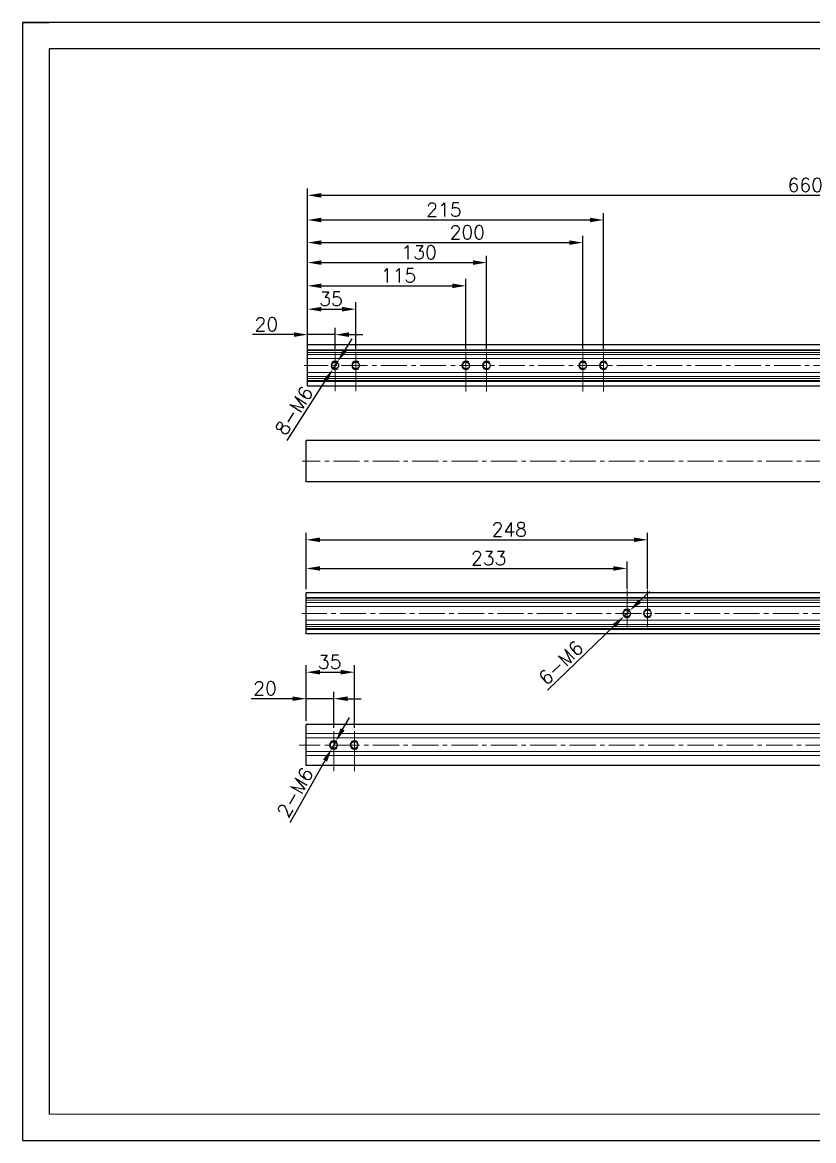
# Model space of a CAD drawing. Header units: millimetres. Extents: x -30327 to 34858, y 4015 to 75103.
# Drawn here: x 16590 to 17165, y 60062 to 60875 of the extents above; entities that cross this region are included whole.
import ezdxf

# ---------------------------------------------------------------- set-up
doc = ezdxf.new("R2010")
doc.units = ezdxf.units.MM
doc.linetypes.add('CENTER2', pattern=[28.575, 19.05, -3.175, 3.175, -3.175])
doc.layers.add('A-TITLEBLOCK', color=7, linetype='Continuous', lineweight=18)
for name, color, linetype in [('print', 30, 'Continuous'), ('red', 1, 'CENTER2'), ('yellow', 2, 'Continuous')]:
    doc.layers.add(name, color=color, linetype=linetype)
doc.styles.add('GB', font='GBENOR.SHX', dxfattribs={"bigfont": 'gbcbig.shx'})
doc.styles.get("Standard").update_dxf_attribs({"font": 'txt', "bigfont": 'gbcbig.shx'})
doc.dimstyles.new('1-4', dxfattribs={"dimscale": 4, "dimtxt": 2.5, "dimasz": 2.5, "dimexe": 1.25, "dimexo": 0.625, "dimtad": 1, "dimdsep": 46, "dimtxsty": 'Standard', "dimcen": 2.5, "dimadec": 0, "dimazin": 0, "dimtfac": 1, "dimtmove": 0, "dimatfit": 3, "dimfxl": 0, "dimarcsym": 0})

# ---------------------------------------------------------------- blocks, each defined once
blk = doc.blocks.new('*D212')
at = {"layer": 'Defpoints', "color": 0, "transparency": 16777216}
for p in [(17457.73, 60749.17), (17457.73, 60625.48), (16797.73, 60610.48)]:
    blk.add_point(p, dxfattribs=at)
at = {"layer": 'yellow', "color": 0, "lineweight": -2, "transparency": 16777216}
for p, q in [((16797.73, 60612.98), (16797.73, 60754.17)), ((17457.73, 60627.98), (17457.73, 60754.17)), ((16807.73, 60749.17), (17447.73, 60749.17))]:
    blk.add_line(p, q, dxfattribs=at)
at = {"layer": 'yellow', "color": 0, "transparency": 16777216}
for points in [[(16807.73, 60750.84), (16807.73, 60747.5), (16797.73, 60749.17)], [(17447.73, 60750.84), (17447.73, 60747.5), (17457.73, 60749.17)]]:
    blk.add_solid(points, dxfattribs=at)
at = {"layer": 'yellow', "color": 0, "lineweight": 9, "transparency": 16777216, "insert": (17159.23, 60756.67), "char_height": 10, "attachment_point": 5}
blk.add_mtext('660', dxfattribs=at)
blk = doc.blocks.new('*D213')
at = {"layer": 'Defpoints', "color": 0, "transparency": 16777216}
for p in [(16815.26, 60347), (16818.21, 60352.23)]:
    blk.add_point(p, dxfattribs=at)
at = {"layer": 'yellow', "color": 0, "lineweight": -2, "transparency": 16777216}
for p, q in [((16823.12, 60360.94), (16828.04, 60369.65)), ((16818.21, 60352.23), (16815.26, 60347)), ((16784.95, 60293.3), (16810.34, 60338.3))]:
    blk.add_line(p, q, dxfattribs=at)
at = {"layer": 'yellow', "color": 0, "transparency": 16777216}
for points in [[(16821.67, 60361.76), (16824.58, 60360.12), (16818.21, 60352.23)], [(16808.89, 60339.12), (16811.79, 60337.48), (16815.26, 60347)]]:
    blk.add_solid(points, dxfattribs=at)
at = {"layer": 'yellow', "color": 0, "lineweight": 9, "transparency": 16777216, "insert": (16788.66, 60315.13), "char_height": 10, "attachment_point": 5, "rotation": 60.55734}
blk.add_mtext('2-M6', dxfattribs=at)
blk = doc.blocks.new('*D214')
at = {"layer": 'Defpoints', "color": 0, "transparency": 16777216}
for p in [(16816.73, 60383.28), (16796.73, 60364.62), (16816.73, 60359.62)]:
    blk.add_point(p, dxfattribs=at)
at = {"layer": 'yellow', "color": 0, "lineweight": -2, "transparency": 16777216}
for p, q in [((16796.73, 60367.12), (16796.73, 60388.28)), ((16816.73, 60362.12), (16816.73, 60388.28)), ((16786.73, 60383.28), (16756.73, 60383.28)), ((16816.73, 60383.28), (16796.73, 60383.28)), ((16826.73, 60383.28), (16836.73, 60383.28))]:
    blk.add_line(p, q, dxfattribs=at)
at = {"layer": 'yellow', "color": 0, "transparency": 16777216}
for points in [[(16786.73, 60384.94), (16786.73, 60381.61), (16796.73, 60383.28)], [(16826.73, 60384.94), (16826.73, 60381.61), (16816.73, 60383.28)]]:
    blk.add_solid(points, dxfattribs=at)
at = {"layer": 'yellow', "color": 0, "lineweight": 9, "transparency": 16777216, "insert": (16766.73, 60390.78), "char_height": 10, "attachment_point": 5}
blk.add_mtext('20', dxfattribs=at)
blk = doc.blocks.new('*D215')
at = {"layer": 'Defpoints', "color": 0, "transparency": 16777216}
for p in [(16817.73, 60647.91), (16797.73, 60640.48), (16817.73, 60634.98)]:
    blk.add_point(p, dxfattribs=at)
at = {"layer": 'yellow', "color": 0, "lineweight": -2, "transparency": 16777216}
for p, q in [((16787.73, 60647.91), (16757.73, 60647.91)), ((16797.73, 60642.98), (16797.73, 60652.91)), ((16817.73, 60647.91), (16797.73, 60647.91)), ((16817.73, 60637.48), (16817.73, 60652.91)), ((16827.73, 60647.91), (16837.73, 60647.91))]:
    blk.add_line(p, q, dxfattribs=at)
at = {"layer": 'yellow', "color": 0, "transparency": 16777216}
for points in [[(16787.73, 60649.58), (16787.73, 60646.24), (16797.73, 60647.91)], [(16827.73, 60649.58), (16827.73, 60646.24), (16817.73, 60647.91)]]:
    blk.add_solid(points, dxfattribs=at)
at = {"layer": 'yellow', "color": 0, "lineweight": 9, "transparency": 16777216, "insert": (16767.73, 60655.41), "char_height": 10, "attachment_point": 5}
blk.add_mtext('20', dxfattribs=at)
blk = doc.blocks.new('*D216')
at = {"layer": 'Defpoints', "color": 0, "transparency": 16777216}
for p in [(16816.12, 60622.95), (16819.35, 60628.01)]:
    blk.add_point(p, dxfattribs=at)
at = {"layer": 'yellow', "color": 0, "lineweight": -2, "transparency": 16777216}
for p, q in [((16824.74, 60636.43), (16830.13, 60644.85)), ((16819.35, 60628.01), (16816.12, 60622.95)), ((16782.89, 60571.01), (16810.73, 60614.53))]:
    blk.add_line(p, q, dxfattribs=at)
at = {"layer": 'yellow', "color": 0, "transparency": 16777216}
for points in [[(16823.34, 60637.33), (16826.14, 60635.53), (16819.35, 60628.01)], [(16809.33, 60615.43), (16812.13, 60613.63), (16816.12, 60622.95)]]:
    blk.add_solid(points, dxfattribs=at)
at = {"layer": 'yellow', "color": 0, "lineweight": 9, "transparency": 16777216, "insert": (16787.8, 60592.6), "char_height": 10, "attachment_point": 5, "rotation": 57.39309}
blk.add_mtext('8-M6', dxfattribs=at)
blk = doc.blocks.new('*D217')
at = {"layer": 'Defpoints', "color": 0, "transparency": 16777216}
for p in [(17031.89, 60447.39), (17027.58, 60443.22)]:
    blk.add_point(p, dxfattribs=at)
at = {"layer": 'yellow', "color": 0, "lineweight": -2, "transparency": 16777216}
for p, q in [((17039.09, 60454.33), (17046.28, 60461.28)), ((17031.89, 60447.39), (17027.58, 60443.22)), ((16971.88, 60389.47), (17020.38, 60436.28))]:
    blk.add_line(p, q, dxfattribs=at)
at = {"layer": 'yellow', "color": 0, "transparency": 16777216}
for points in [[(17037.93, 60455.53), (17040.25, 60453.13), (17031.89, 60447.39)], [(17019.22, 60437.48), (17021.54, 60435.08), (17027.58, 60443.22)]]:
    blk.add_solid(points, dxfattribs=at)
at = {"layer": 'yellow', "color": 0, "lineweight": 9, "transparency": 16777216, "insert": (16981.66, 60409.33), "char_height": 10, "attachment_point": 5, "rotation": 43.9833}
blk.add_mtext('6-M6', dxfattribs=at)
blk = doc.blocks.new('*D218')
at = {"layer": 'Defpoints', "color": 0, "transparency": 16777216}
for p in [(16927.73, 60700.25), (16797.73, 60640.48), (16927.73, 60634.98)]:
    blk.add_point(p, dxfattribs=at)
at = {"layer": 'yellow', "color": 0, "lineweight": -2, "transparency": 16777216}
for p, q in [((16797.73, 60642.98), (16797.73, 60705.25)), ((16927.73, 60637.48), (16927.73, 60705.25)), ((16807.73, 60700.25), (16917.73, 60700.25))]:
    blk.add_line(p, q, dxfattribs=at)
at = {"layer": 'yellow', "color": 0, "transparency": 16777216}
for points in [[(16807.73, 60701.92), (16807.73, 60698.58), (16797.73, 60700.25)], [(16917.73, 60701.92), (16917.73, 60698.58), (16927.73, 60700.25)]]:
    blk.add_solid(points, dxfattribs=at)
at = {"layer": 'yellow', "color": 0, "lineweight": 9, "transparency": 16777216, "insert": (16878.73, 60707.75), "char_height": 10, "attachment_point": 5}
blk.add_mtext('130', dxfattribs=at)
blk = doc.blocks.new('*D219')
at = {"layer": 'Defpoints', "color": 0, "transparency": 16777216}
for p in [(16997.73, 60714.78), (16797.73, 60641.1), (16997.73, 60634.98)]:
    blk.add_point(p, dxfattribs=at)
at = {"layer": 'yellow', "color": 0, "lineweight": -2, "transparency": 16777216}
for p, q in [((16797.73, 60643.6), (16797.73, 60719.78)), ((16807.73, 60714.78), (16987.73, 60714.78)), ((16997.73, 60637.48), (16997.73, 60719.78))]:
    blk.add_line(p, q, dxfattribs=at)
at = {"layer": 'yellow', "color": 0, "transparency": 16777216}
for points in [[(16807.73, 60716.45), (16807.73, 60713.12), (16797.73, 60714.78)], [(16987.73, 60716.45), (16987.73, 60713.12), (16997.73, 60714.78)]]:
    blk.add_solid(points, dxfattribs=at)
at = {"layer": 'yellow', "color": 0, "lineweight": 9, "transparency": 16777216, "insert": (16913.73, 60722.28), "char_height": 10, "attachment_point": 5}
blk.add_mtext('200', dxfattribs=at)
blk = doc.blocks.new('*D220')
at = {"layer": 'Defpoints', "color": 0, "transparency": 16777216}
for p in [(17029.73, 60477.94), (16796.73, 60460.31), (17029.73, 60460.31)]:
    blk.add_point(p, dxfattribs=at)
at = {"layer": 'yellow', "color": 0, "lineweight": -2, "transparency": 16777216}
for p, q in [((16796.73, 60462.81), (16796.73, 60482.94)), ((16806.73, 60477.94), (17019.73, 60477.94)), ((17029.73, 60462.81), (17029.73, 60482.94))]:
    blk.add_line(p, q, dxfattribs=at)
at = {"layer": 'yellow', "color": 0, "transparency": 16777216}
for points in [[(16806.73, 60479.61), (16806.73, 60476.28), (16796.73, 60477.94)], [(17019.73, 60479.61), (17019.73, 60476.28), (17029.73, 60477.94)]]:
    blk.add_solid(points, dxfattribs=at)
at = {"layer": 'yellow', "color": 0, "lineweight": 9, "transparency": 16777216, "insert": (16929.23, 60485.44), "char_height": 10, "attachment_point": 5}
blk.add_mtext('233', dxfattribs=at)
blk = doc.blocks.new('*D466')
at = {"layer": 'Defpoints', "color": 0, "transparency": 16777216}
for p in [(16832.73, 60666.4), (16797.73, 60642.98), (16832.73, 60634.98)]:
    blk.add_point(p, dxfattribs=at)
at = {"layer": 'yellow', "color": 0, "lineweight": -2, "transparency": 16777216}
for p, q in [((16797.73, 60645.48), (16797.73, 60671.4)), ((16832.73, 60637.48), (16832.73, 60671.4)), ((16807.73, 60666.4), (16822.73, 60666.4))]:
    blk.add_line(p, q, dxfattribs=at)
at = {"layer": 'yellow', "color": 0, "transparency": 16777216}
for points in [[(16807.73, 60668.07), (16807.73, 60664.74), (16797.73, 60666.4)], [(16822.73, 60668.07), (16822.73, 60664.74), (16832.73, 60666.4)]]:
    blk.add_solid(points, dxfattribs=at)
at = {"layer": 'yellow', "color": 0, "lineweight": 9, "transparency": 16777216, "insert": (16814.73, 60673.9), "char_height": 10, "attachment_point": 5}
blk.add_mtext('35', dxfattribs=at)
blk = doc.blocks.new('*D467')
at = {"layer": 'Defpoints', "color": 0, "transparency": 16777216}
for p in [(16912.73, 60683.37), (16797.73, 60642.98), (16912.73, 60634.98)]:
    blk.add_point(p, dxfattribs=at)
at = {"layer": 'yellow', "color": 0, "lineweight": -2, "transparency": 16777216}
for p, q in [((16797.73, 60645.48), (16797.73, 60688.37)), ((16912.73, 60637.48), (16912.73, 60688.37)), ((16807.73, 60683.37), (16902.73, 60683.37))]:
    blk.add_line(p, q, dxfattribs=at)
at = {"layer": 'yellow', "color": 0, "transparency": 16777216}
for points in [[(16807.73, 60685.04), (16807.73, 60681.7), (16797.73, 60683.37)], [(16902.73, 60685.04), (16902.73, 60681.7), (16912.73, 60683.37)]]:
    blk.add_solid(points, dxfattribs=at)
at = {"layer": 'yellow', "color": 0, "lineweight": 9, "transparency": 16777216, "insert": (16863.73, 60690.87), "char_height": 10, "attachment_point": 5}
blk.add_mtext('115', dxfattribs=at)
blk = doc.blocks.new('*D468')
at = {"layer": 'Defpoints', "color": 0, "transparency": 16777216}
for p in [(17012.73, 60731.25), (16797.73, 60641.1), (17012.73, 60634.98)]:
    blk.add_point(p, dxfattribs=at)
at = {"layer": 'yellow', "color": 0, "lineweight": -2, "transparency": 16777216}
for p, q in [((16797.73, 60643.6), (16797.73, 60736.25)), ((17012.73, 60637.48), (17012.73, 60736.25)), ((16807.73, 60731.25), (17002.73, 60731.25))]:
    blk.add_line(p, q, dxfattribs=at)
at = {"layer": 'yellow', "color": 0, "transparency": 16777216}
for points in [[(16807.73, 60732.92), (16807.73, 60729.58), (16797.73, 60731.25)], [(17002.73, 60732.92), (17002.73, 60729.58), (17012.73, 60731.25)]]:
    blk.add_solid(points, dxfattribs=at)
at = {"layer": 'yellow', "color": 0, "lineweight": 9, "transparency": 16777216, "insert": (16896.73, 60738.75), "char_height": 10, "attachment_point": 5}
blk.add_mtext('215', dxfattribs=at)
blk = doc.blocks.new('*D471')
at = {"layer": 'Defpoints', "color": 0, "transparency": 16777216}
for p in [(17044.73, 60498.78), (16796.73, 60462.81), (17044.73, 60460.31)]:
    blk.add_point(p, dxfattribs=at)
at = {"layer": 'yellow', "color": 0, "lineweight": -2, "transparency": 16777216}
for p, q in [((16796.73, 60465.31), (16796.73, 60503.78)), ((17044.73, 60462.81), (17044.73, 60503.78)), ((16806.73, 60498.78), (17034.73, 60498.78))]:
    blk.add_line(p, q, dxfattribs=at)
at = {"layer": 'yellow', "color": 0, "transparency": 16777216}
for points in [[(16806.73, 60500.44), (16806.73, 60497.11), (16796.73, 60498.78)], [(17034.73, 60500.44), (17034.73, 60497.11), (17044.73, 60498.78)]]:
    blk.add_solid(points, dxfattribs=at)
at = {"layer": 'yellow', "color": 0, "lineweight": 9, "transparency": 16777216, "insert": (16944.23, 60506.28), "char_height": 10, "attachment_point": 5}
blk.add_mtext('248', dxfattribs=at)
blk = doc.blocks.new('*D472')
at = {"layer": 'Defpoints', "color": 0, "transparency": 16777216}
for p in [(16831.73, 60402.53), (16796.73, 60364.62), (16831.73, 60359.62)]:
    blk.add_point(p, dxfattribs=at)
at = {"layer": 'yellow', "color": 0, "lineweight": -2, "transparency": 16777216}
for p, q in [((16796.73, 60367.12), (16796.73, 60407.53)), ((16831.73, 60362.12), (16831.73, 60407.53)), ((16806.73, 60402.53), (16821.73, 60402.53))]:
    blk.add_line(p, q, dxfattribs=at)
at = {"layer": 'yellow', "color": 0, "transparency": 16777216}
for points in [[(16806.73, 60404.19), (16806.73, 60400.86), (16796.73, 60402.53)], [(16821.73, 60404.19), (16821.73, 60400.86), (16831.73, 60402.53)]]:
    blk.add_solid(points, dxfattribs=at)
at = {"layer": 'yellow', "color": 0, "lineweight": 9, "transparency": 16777216, "insert": (16813.73, 60410.03), "char_height": 10, "attachment_point": 5}
blk.add_mtext('35', dxfattribs=at)
blk = doc.blocks.new('DT-A2-TITLE')
for p, q in [((594, 420), (0, 420)), ((0, 420), (0, 420)), ((0, 420), (0, 0)), ((0, 420), (10, 420)), ((10, 410), (10, 10)), ((584, 410), (10, 410))]:
    blk.add_line(p, q)
at = {"layer": 'A-TITLEBLOCK', "color": 7}
for p, q in [((10, 10), (584, 10)), ((0, 0), (594, 0))]:
    blk.add_line(p, q, dxfattribs=at)
at = {"style": 'GB'}
for tag, p, height in [('#设计', (451.96, 38.52), 3.5), ('#品名', (523.32, 37.95), 3.5), ('#审核', (451.99, 28.1), 3.5), ('#图号', (526.67, 27.2), 3.5), ('#材料说明', (442.15, 13.59), 3), ('#数量', (520.33, 14.51), 3.5), ('#版本', (552.92, 14.47), 3.5)]:
    blk.add_attdef(tag, p, '', height=height, dxfattribs=at)

msp = doc.modelspace()

# ---------------------------------------------------------------- linework, layer by layer
for p, q in [((17457.7347, 60640.4796), (16797.7347, 60640.4796)), ((16797.7347, 60610.4796), (16797.7347, 60640.4796)), ((17457.7347, 60610.4796), (16797.7347, 60610.4796)), ((17456.7336, 60570.8699), (16796.7336, 60570.8699)), ((16796.7336, 60540.8699), (16796.7336, 60570.8699)), ((17456.7336, 60540.8699), (16796.7336, 60540.8699)), ((17456.7336, 60460.3059), (16796.7336, 60460.3059)), ((16796.7336, 60430.3059), (16796.7336, 60460.3059)), ((17456.7336, 60430.3059), (16796.7336, 60430.3059)), ((17456.7336, 60364.6173), (16796.7336, 60364.6173)), ((16796.7336, 60334.6173), (16796.7336, 60364.6173)), ((16796.7336, 60334.6173), (16796.7336, 60364.6173)), ((17456.7336, 60334.6173), (16796.7336, 60334.6173))]:
    msp.add_line(p, q)
at = {"lineweight": 9}
for p, q in [((17457.7347, 60636.9796), (16797.7347, 60636.9796)), ((17457.7347, 60636.4796), (16797.7347, 60636.4796)), ((17457.7347, 60634.9796), (16797.7347, 60634.9796)), ((17457.7347, 60633.4796), (16797.7347, 60633.4796)), ((17457.7347, 60630.4796), (16797.7347, 60630.4796)), ((17457.7347, 60620.4796), (16797.7347, 60620.4796)), ((17457.7347, 60617.4796), (16797.7347, 60617.4796)), ((17457.7347, 60615.9796), (16797.7347, 60615.9796)), ((17457.7347, 60614.4796), (16797.7347, 60614.4796)), ((17457.7347, 60613.8379), (16797.7347, 60613.8379)), ((17456.7336, 60456.8059), (16796.7336, 60456.8059)), ((17456.7336, 60456.3059), (16796.7336, 60456.3059)), ((17456.7336, 60454.8059), (16796.7336, 60454.8059)), ((17456.7336, 60453.3059), (16796.7336, 60453.3059)), ((17456.7336, 60450.3059), (16796.7336, 60450.3059)), ((17456.7336, 60440.3059), (16796.7336, 60440.3059)), ((17456.7336, 60437.3059), (16796.7336, 60437.3059)), ((17456.7336, 60435.8059), (16796.7336, 60435.8059)), ((17456.7336, 60434.3059), (16796.7336, 60434.3059)), ((17456.7336, 60433.6641), (16796.7336, 60433.6641)), ((17456.7336, 60357.8749), (16796.7336, 60357.8749)), ((17456.7336, 60354.8749), (16796.7336, 60354.8749)), ((17456.7336, 60344.8749), (16796.7336, 60344.8749)), ((17456.7336, 60341.8749), (16796.7336, 60341.8749))]:
    msp.add_line(p, q, dxfattribs=at)
for centre in [(16817.7347, 60625.4796), (16832.7347, 60625.4796), (16912.7347, 60625.4796), (16927.7347, 60625.4796), (16997.7347, 60625.4796), (17012.7347, 60625.4796), (17029.7336, 60445.3059), (17044.7336, 60445.3059), (16816.7336, 60349.6173), (16831.7336, 60349.6173)]:
    msp.add_circle(centre, 2.5)
for centre in [(16817.7347, 60625.4796), (16832.7347, 60625.4796), (16912.7347, 60625.4796), (16927.7347, 60625.4796), (16997.7347, 60625.4796), (17012.7347, 60625.4796), (17029.7336, 60445.3059), (17044.7336, 60445.3059), (16816.7336, 60349.6173), (16831.7336, 60349.6173)]:
    msp.add_arc(centre, 3, 45, 315)
at = {"layer": 'print'}
msp.add_lwpolyline([(16590.4951, 60062.0396), (17740.099, 60062.0396), (17740.099, 60874.8908), (16590.4951, 60874.8908)], close=True, dxfattribs=at)
at = {"layer": 'red', "lineweight": 9}
for p, q in [((16817.7347, 60625.4796), (16817.7347, 60635.4796)), ((16832.7347, 60625.4796), (16832.7347, 60635.4796)), ((16912.7347, 60625.4796), (16912.7347, 60635.4796)), ((16927.7347, 60625.4796), (16927.7347, 60635.4796)), ((16997.7347, 60625.4796), (16997.7347, 60635.4796)), ((17012.7347, 60625.4796), (17012.7347, 60635.4796)), ((17469.9699, 60625.4796), (16795.1068, 60625.4796)), ((16817.7347, 60625.4796), (16817.7347, 60606.7526)), ((16832.7347, 60625.4796), (16832.7347, 60606.7526)), ((16912.7347, 60625.4796), (16912.7347, 60606.5459)), ((16927.7347, 60625.4796), (16927.7347, 60606.5459)), ((16981.1235, 60625.4796), (16977.7881, 60625.4796)), ((16997.7347, 60625.4796), (16997.7347, 60606.6194)), ((17012.7347, 60625.4796), (17012.7347, 60606.6194)), ((17464.1689, 60555.8699), (16793.6985, 60555.8699)), ((17029.7336, 60445.3059), (17029.7336, 60462.0857)), ((17044.7336, 60445.3059), (17044.7336, 60462.0857)), ((17468.9689, 60445.3059), (16793.4449, 60445.3059)), ((17029.7336, 60445.3059), (17029.7336, 60435.3059)), ((17044.7336, 60445.3059), (17044.7336, 60435.3059)), ((16816.7336, 60349.6173), (16816.7336, 60359.6173)), ((16831.7336, 60349.6173), (16831.7336, 60359.6173)), ((17464.1689, 60349.6173), (16791.6155, 60349.6173)), ((16816.7336, 60349.6173), (16816.7336, 60330.1464)), ((16831.7336, 60349.6173), (16831.7336, 60330.1464))]:
    msp.add_line(p, q, dxfattribs=at)
at = {"layer": 'yellow', "lineweight": 9}
msp.add_point((16817.7347, 60625.4796), dxfattribs=at)

# ---------------------------------------------------------------- block references
at = {"xscale": 1.93536, "yscale": 1.93536, "zscale": 1.93536}
msp.add_blockref('DT-A2-TITLE', (16590.4951, 60062.0396), dxfattribs=at)

# ---------------------------------------------------------------- dimensions: what is measured, and where the dimension line sits
at = {"layer": 'yellow', "lineweight": 9}
for base, p1, p2, picture, middle in [((17457.7347, 60749.17), (16797.7347, 60610.4796), (17457.7347, 60625.4796), '*D212', (17159.234, 60749.17)), ((17012.7347, 60731.249), (16797.7347, 60641.1046), (17012.7347, 60634.9796), '*D468', (16896.7347, 60731.249)), ((16997.7347, 60714.7841), (16797.7347, 60641.1046), (16997.7347, 60634.9796), '*D219', (16913.7347, 60714.7841)), ((16927.7347, 60700.2491), (16797.7347, 60640.4796), (16927.7347, 60634.9796), '*D218', (16878.7347, 60700.2491)), ((16912.7347, 60683.3696), (16797.7347, 60642.9796), (16912.7347, 60634.9796), '*D467', (16863.7347, 60683.3696)), ((16832.7347, 60666.4047), (16797.7347, 60642.9796), (16832.7347, 60634.9796), '*D466', (16814.7347, 60666.4047)), ((16817.7347, 60647.9105), (16797.7347, 60640.4796), (16817.7347, 60634.9796), '*D215', (16767.7347, 60647.9105)), ((17044.7336, 60498.7765), (16796.7336, 60462.8059), (17044.7336, 60460.3059), '*D471', (16944.2336, 60498.7765)), ((17029.7336, 60477.9443), (16796.7336, 60460.3059), (17029.7336, 60460.3059), '*D220', (16929.2336, 60477.9443)), ((16831.7336, 60402.5251), (16796.7336, 60364.6173), (16831.7336, 60359.6173), '*D472', (16813.7336, 60402.5251)), ((16816.7336, 60383.2776), (16796.7336, 60364.6173), (16816.7336, 60359.6173), '*D214', (16766.7336, 60383.2776))]:
    dim = msp.add_linear_dim(base=base, p1=p1, p2=p2, dimstyle='1-4', dxfattribs=at)
    dim.commit()
    dim.dimension.update_dxf_attribs({"geometry": picture, "text_midpoint": middle, "dimtype": 160})
for p1, p2, text, picture, middle in [((16819.3513, 60628.0068), (16816.118, 60622.9525), '8-M6', '*D216', (16787.7962, 60592.5965)), ((16818.2083, 60352.2299), (16815.259, 60347.0048), '2-M6', '*D213', (16788.6559, 60315.1318))]:
    dim = msp.add_diameter_dim_2p(p1=p1, p2=p2, text=text, dimstyle='1-4', dxfattribs=at)
    dim.commit()
    dim.dimension.update_dxf_attribs({"geometry": picture, "text_midpoint": middle})
dim = msp.add_diameter_dim_2p(p1=(17031.8923, 60447.3892), p2=(17027.575, 60443.2225), text='6-M6', dimstyle='1-4', dxfattribs=at)
dim.commit()
dim.dimension.update_dxf_attribs({"geometry": '*D217', "text_midpoint": (16986.866, 60403.9332), "dimtype": 163})

doc.saveas('drawing.dxf')
